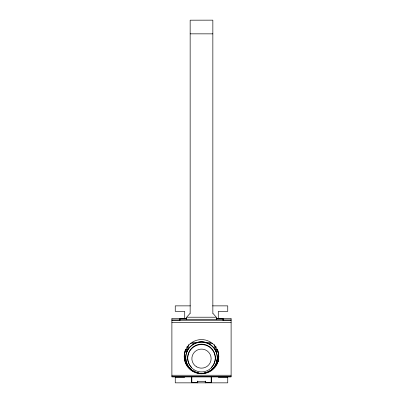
<?xml version="1.0" encoding="UTF-8"?>
<svg xmlns="http://www.w3.org/2000/svg" width="403" height="403" viewBox="0 0 403 403"><rect width="100%" height="100%" fill="white"/><g stroke="black" fill="none" stroke-linecap="round" stroke-linejoin="round"><path stroke-width="0.6" d="M190.151 313.287L186.695 317.211L216.305 317.211L212.849 313.287M192.241 342.303L197.601 342.293A13.425 13.289 0 0 1 205.399 342.293L210.759 342.303M190.458 343.28L195.818 343.27M190.151 33.842L212.849 33.857M190.418 305.867L175.245 305.867L175.245 311.393L184.72 311.393L184.72 318.289M212.583 305.867L227.755 305.867L227.755 311.393L218.28 311.393L218.28 318.289M186.695 318.305L171.89 318.305L171.89 376.931L231.11 376.921L231.11 318.299L216.305 318.305M186.71 318.582L179.788 318.582L179.788 320.254M216.29 318.582L223.212 318.582L223.212 320.254M171.89 319.972L179.985 319.972M223.015 319.972L231.11 319.972M171.89 320.249L231.11 320.249M171.89 322.481L231.11 322.481M185.375 349.32L187.682 349.32L187.682 346.384M217.625 349.32L215.318 349.32L215.318 346.384M185.375 349.466L187.103 349.466M215.897 349.466L217.625 349.466M185.375 349.869L187.103 349.869M215.897 349.869L217.625 349.869M185.375 350.126L187.103 350.096L187.103 349.159M217.625 350.126L215.897 350.096L215.897 349.159M184.967 351.104L187.435 351.104M215.565 351.104L218.033 351.104M184.967 352.076L186.821 352.076M216.179 352.076L218.033 352.076M184.216 359.899L186.201 359.894M216.799 359.894L218.784 359.929M184.216 360.191L185.949 360.191M217.051 360.222L218.784 360.222M184.433 360.368L185.687 360.368M216.471 360.917L218.204 360.917M216.471 361.028L218.204 361.028M216.471 361.194L218.204 361.159M216.471 361.32L218.204 361.32M215.897 363.969L217.051 363.969M190.433 369.093L191.128 369.093L191.128 370.236M211.63 369.093L212.668 369.093M197.117 372.735L198.372 372.735M204.628 372.735L205.883 372.735M171.89 375.248L231.11 375.248M171.89 376.644L231.11 376.644M184.72 377.324L175.245 377.324L175.245 382.85L191.632 382.85L191.632 376.528M218.28 377.324L227.755 377.324L227.755 382.85L211.368 382.85L211.368 376.528M191.632 382.709L197.354 382.709M205.646 382.709L211.368 382.709M207.182 343.27L212.542 343.28M223.015 320.395L223.015 319.277L179.985 319.277L179.985 320.395M216.305 317.196L216.305 319.685M214.331 344.54L214.331 348.938M212.849 313.302L212.849 20.15L190.151 20.18L190.151 313.302M211.172 376.679L211.172 382.85L191.828 382.85L191.828 376.679M205.646 382.85L205.646 381.309L197.354 381.309L197.354 382.85M205.253 381.001L205.253 382.85M197.747 381.001L197.747 382.85M188.669 344.54L188.669 348.938M187.682 364.765L187.682 365.909L187.566 363.99M186.695 317.196L186.695 319.685M186.72 363.022A15.793 15.636 0 0 1 201.5 341.88A15.793 15.636 0 0 1 216.28 363.022M216.089 363.501A15.793 15.636 0 0 1 214.628 366.201M213.706 367.435A15.793 15.636 0 0 1 212.668 368.569M212.295 368.926A15.793 15.636 0 0 1 211.52 369.601M210.275 370.513A15.793 15.636 0 0 1 207.545 371.959M195.455 371.959A15.793 15.636 0 0 1 192.725 370.513M191.48 369.601A15.793 15.636 0 0 1 190.705 368.926M190.332 368.569A15.793 15.636 0 0 1 189.294 367.435M188.372 366.201A15.793 15.636 0 0 1 186.911 363.501M189.536 364.66A13.818 13.682 0 0 1 201.5 344.142A13.818 13.682 0 0 1 213.464 364.66M213.157 365.168A13.818 13.682 0 0 1 211.273 367.496M191.727 367.496A13.818 13.682 0 0 1 189.843 365.168M218.688 354.449A17.274 17.097 0 0 1 206.512 372.488M205.968 372.644A17.274 17.097 0 0 1 203.757 373.077M199.243 373.077A17.274 17.097 0 0 1 197.032 372.644M196.488 372.488A17.274 17.097 0 0 1 184.312 354.449M184.378 353.894A17.274 17.097 0 0 1 184.68 352.242M184.816 351.698A17.274 17.097 0 0 1 185.335 350.101M186.831 347.094A17.274 17.097 0 0 1 187.46 346.167M215.54 346.167A17.274 17.097 0 0 1 216.169 347.094M217.665 350.101A17.274 17.097 0 0 1 218.184 351.698M218.32 352.242A17.274 17.097 0 0 1 218.622 353.894M193.606 371.359A15.793 15.636 0 0 0 217.293 357.824A15.793 15.636 0 0 0 193.606 344.283A15.793 15.636 0 0 0 193.606 371.359M196.684 366.876A9.632 9.536 0 0 0 211.132 358.62A9.632 9.536 0 0 0 196.684 350.358A9.632 9.536 0 0 0 196.684 366.876M194.594 370.085A13.818 13.682 0 0 0 215.318 358.242A13.818 13.682 0 0 0 194.594 346.394A13.818 13.682 0 0 0 194.594 370.085M192.866 371.49A17.274 17.097 0 0 0 218.774 356.68A17.274 17.097 0 0 0 192.866 341.875A17.274 17.097 0 0 0 192.866 371.49"/></g></svg>
